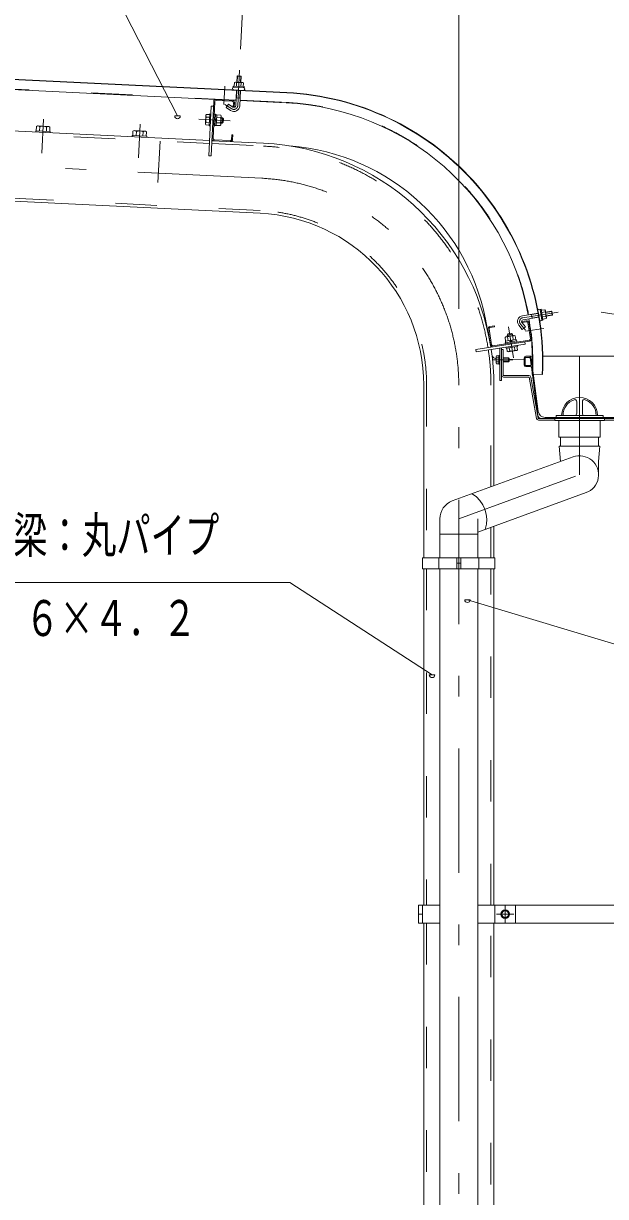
# Model space of a CAD drawing. Units: millimetres, scale not verified. Extents: x -35377 to 35393, y -16800 to 16800.
# Drawn here: x 19124 to 22498, y 6356 to 13151 of the extents above; entities that cross this region are included whole.
import ezdxf
from ezdxf.enums import TextEntityAlignment as Align

# ---------------------------------------------------------------- set-up
doc = ezdxf.new("R2010")
doc.units = ezdxf.units.MM
doc.header["$LTSCALE"] = 60
doc.linetypes.add('USER2', pattern=[10, 4, -6])
doc.linetypes.add('USER3', pattern=[24, 12, -5, 2, -5])
for name, color, linetype, lineweight in [('0-6_2-02BOLD', 7, 'Continuous', 18), ('0-7_2-12HIDDEN', 3, 'USER2', 18), ('0-8_2-22CENTER', 3, 'USER3', 18), ('0-9_2-42THIN', 4, 'Continuous', 18), ('0-A_2-52DIM', 3, 'Continuous', 18)]:
    doc.layers.add(name, color=color, linetype=linetype, lineweight=lineweight)
doc.styles.add('ＭＳ ゴシック', font='')
doc.styles.get('ＭＳ ゴシック').set_extended_font_data('MS Gothic')

msp = doc.modelspace()

# ---------------------------------------------------------------- linework, layer by layer
at = {"layer": '0-6_2-02BOLD'}
for p, q in [((20650.14, 12749.19), (12607.79, 13142.53)), ((12607.89, 13144.53), (20650.23, 12751.19)), ((17183.49, 12860.68), (20355.7, 12705.53)), ((20358.74, 12787.88), (20359.74, 12808.34)), ((20385.69, 12807.07), (20384.68, 12786.61)), ((20354.22, 12675.31), (20358.53, 12763.46)), ((20356.43, 12720.38), (20380.39, 12719.2)), ((20382.51, 12762.29), (20378.19, 12674.14)), ((20211.83, 12384.17), (20227.23, 12698.99)), ((20233.62, 12698.69), (20223.14, 12484.54)), ((20334.61, 12700.15), (20240.33, 12704.76)), ((20325.05, 12646.83), (20298.83, 12663.73)), ((20379.68, 12704.35), (20647.3, 12691.27)), ((20203.35, 12472.69), (17019.95, 12628.38)), ((20202.09, 12577.87), (20182.91, 12578.81)), ((20184.37, 12608.8), (20203.56, 12607.86)), ((20234.39, 12583.31), (20242.77, 12590.91)), ((20243.17, 12598.9), (20234.78, 12591.3)), ((20265.23, 12574.79), (20242.05, 12575.92)), ((20243.51, 12605.9), (20266.7, 12604.77)), ((19219.27, 12553.26), (19218.08, 12528.9)), ((19257.29, 12526.99), (19258.49, 12551.34)), ((19279.64, 12525.89), (19279.25, 12517.9)), ((19777.41, 12501.55), (19778.61, 12525.9)), ((19817.82, 12523.98), (19816.63, 12499.63)), ((19837.42, 12523.02), (19836.24, 12498.67)), ((20233.12, 12557.34), (20226.73, 12557.64)), ((19838.97, 12498.54), (19838.58, 12490.55)), ((20216.13, 12472.07), (20515.77, 12457.4)), ((20229.23, 12477.84), (20323.51, 12473.23)), ((22184.84, 11485), (22188.59, 11461.29)), ((22012.92, 11418.88), (22039.78, 11423.14)), ((22106.74, 11472.62), (22016.55, 11458.34)), ((22020.3, 11434.64), (22110.86, 11448.98)), ((22061.87, 11324.58), (22047.1, 11417.82)), ((22053.42, 11418.82), (22068.19, 11325.58)), ((22068.47, 11466.55), (22072.23, 11442.85)), ((22147.89, 11480.14), (22127.65, 11476.93)), ((22131.71, 11451.28), (22151.95, 11454.48)), ((21831.15, 11288.03), (21816.38, 11381.28)), ((21822.7, 11382.28), (21837.46, 11289.04)), ((21952.03, 11355.79), (21958.91, 11350.8)), ((21995.12, 11402.56), (22014.76, 11378.31)), ((21844.79, 11283.72), (22056.55, 11317.26)), ((21933.59, 11312.37), (21929.96, 11335.3)), ((21941.76, 11305.56), (21948.42, 11314.72)), ((21956.32, 11315.97), (21949.67, 11306.81)), ((21959.61, 11340), (21963.24, 11317.07)), ((22032.68, 11294.04), (22030.69, 11306.68)), ((21865.65, 11214.62), (21879.63, 11214.62)), ((21895.23, 11083.07), (21895.23, 11272.27)), ((21895.23, 11263.07), (21904.43, 11263.07)), ((21904.43, 11263.07), (21904.43, 11114.27)), ((21904.43, 11215.07), (21935.63, 11215.07)), ((21942.86, 11253.89), (21939.85, 11272.86)), ((21969.5, 11277.55), (21972.51, 11258.58)), ((22025.23, 11213.07), (22025.23, 11173.07)), ((22031.23, 11173.07), (22031.23, 11213.07)), ((22073.72, 11223.07), (22035.23, 11223.07)), ((22035.23, 11217.07), (22056.48, 11217.07)), ((22060.44, 11213.6), (22065.78, 11173.6)), ((22107.85, 10903.78), (22066.39, 11214.39)), ((22133.73, 11223.07), (22560.72, 11223.07)), ((21879.63, 11191.52), (21865.65, 11191.52)), ((21939.63, 11204.97), (22026.92, 11205.73)), ((22061.81, 11169.07), (22035.23, 11169.07)), ((22035.23, 11163.07), (22063.68, 11163.07)), ((22067.65, 11159.6), (22104.91, 10880.43)), ((21906.43, 11112.27), (22053.89, 11112.27)), ((22053.89, 11103.07), (21906.43, 11103.07)), ((22055.86, 11101.42), (22097.88, 10863.13)), ((22106.94, 10864.72), (22064.92, 11103.01)), ((22131.36, 11116.89), (22071.43, 11119.82)), ((21444.03, 10055.89), (21444.03, 11055.89)), ((21850.43, 11055.89), (21850.43, 10472.86)), ((22331.23, 10960.27), (22331.23, 10893.07)), ((22363.23, 10893.07), (22363.23, 10960.27)), ((22483.22, 10869.07), (22483.22, 10881.07)), ((22108.91, 10863.07), (22585.55, 10863.07)), ((22203.23, 10853.87), (22108.91, 10853.87)), ((22147.5, 10869.07), (22546.96, 10869.07)), ((22491.23, 10862.27), (22491.23, 10850.27)), ((22585.55, 10853.87), (22491.23, 10853.87)), ((22237.21, 10754.26), (22237.21, 10701.67)), ((22457.23, 10701.67), (22457.23, 10754.26)), ((22237.23, 10613.68), (22229.22, 10701.67)), ((22309.6, 10640.02), (21609.6, 10385.2)), ((21757.21, 10204.86), (22384.86, 10433.29)), ((21537.22, 10281.84), (21537.22, 10055.89)), ((21757.21, 10055.89), (21757.21, 10281.84)), ((21850.43, 10238.79), (21850.43, 10055.89)), ((21757.21, 10192.05), (21537.2, 10192.05)), ((21444.03, 8043.89), (21444.03, 9991.89)), ((21530.81, 10055.89), (21530.81, 9991.89)), ((21537.22, 9991.89), (21537.22, 2826.27)), ((21635.02, 10055.89), (21635.02, 9991.89)), ((21659.42, 10023.89), (21635.02, 10023.89)), ((21659.42, 9991.89), (21659.42, 10055.89)), ((21757.25, 2826.27), (21757.25, 9991.89)), ((21763.6, 9991.89), (21763.6, 10055.89)), ((21850.43, 9991.89), (21850.43, 8043.89)), ((21437.62, 7939.89), (21437.62, 8043.89)), ((21856.82, 8043.89), (21856.82, 7939.89)), ((21976.82, 7939.89), (21976.82, 8043.89)), ((21437.62, 7991.9), (21413.22, 7991.9)), ((21444.03, 2826.27), (21444.03, 7939.89)), ((21850.43, 7939.89), (21850.43, 2826.28))]:
    msp.add_line(p, q, dxfattribs=at)
for points in [[(20360.83, 12810.3), (20362.55, 12845.51), (20386.52, 12844.34), (20384.8, 12809.13)], [(20362.55, 12845.51), (20364.65, 12847.41), (20384.61, 12846.44), (20386.52, 12844.34)], [(13823.77, 12784.69), (13951.66, 12371.56), (20495.91, 12051.5)], [(20397.66, 12785.97), (20398.66, 12806.44), (20395.29, 12808.61), (20350.33, 12810.82), (20346.76, 12808.97), (20345.75, 12788.51)], [(20225.9, 12671.82), (20213.11, 12672.45), (20199.04, 12384.8), (20211.83, 12384.17)], [(20298.83, 12663.73), (20311.83, 12683.9), (20338.05, 12667.01)], [(20347.09, 12693.13), (20345.77, 12665.96), (20339.36, 12666.28), (20340.7, 12693.44)], [(20204.28, 12622.86), (20185.09, 12623.79), (20182.08, 12619.11), (20179.61, 12568.77), (20182.16, 12563.82), (20201.35, 12562.87)], [(20207.55, 12558.58), (20201.15, 12558.9), (20204.47, 12626.83), (20210.87, 12626.51)], [(20233.12, 12557.34), (20236.45, 12625.26), (20230.05, 12625.57)], [(20236.3, 12622.46), (20244.3, 12622.07), (20241.25, 12559.75), (20233.25, 12560.14)], [(20244.24, 12620.9), (20267.43, 12619.76), (20269.97, 12614.81), (20267.51, 12564.47), (20264.49, 12559.78), (20241.31, 12560.92)], [(20269.53, 12605.62), (20277.51, 12605.23), (20275.95, 12573.27), (20267.96, 12573.66)], [(20275.95, 12573.27), (20282.24, 12578.97), (20283.22, 12598.95), (20277.51, 12605.23)], [(19279.64, 12525.89), (19195.75, 12529.99), (19195.35, 12522)], [(19198.48, 12529.86), (19199.68, 12554.21), (19206.09, 12557.52), (19272.02, 12554.3), (19278.1, 12550.38), (19276.9, 12526.02)], [(19757.8, 12502.51), (19759, 12526.86), (19765.42, 12530.17), (19831.34, 12526.95), (19837.42, 12523.02)], [(20330.22, 12479.3), (20331.54, 12506.46), (20337.95, 12506.16), (20336.62, 12478.99)], [(19838.97, 12498.54), (19755.07, 12502.64), (19754.68, 12494.65)], [(22125.62, 11489.77), (22145.86, 11492.97), (22148.37, 11489.84), (22155.43, 11445.41), (22153.98, 11441.65), (22133.75, 11438.44)], [(22153.78, 11455.77), (22188.59, 11461.29), (22190.26, 11463.58), (22187.14, 11483.33), (22184.84, 11485), (22150.02, 11479.49)], [(22038.78, 11429.46), (22011.91, 11425.21), (22012.92, 11418.88)], [(22014.76, 11378.31), (22033.41, 11393.42), (22013.78, 11417.66)], [(21827.01, 11395.92), (21853.88, 11400.17), (21854.88, 11393.85), (21828.02, 11389.6)], [(21952.03, 11355.79), (21932.28, 11352.65), (21927.3, 11345.79)], [(21928.55, 11337.9), (21927.3, 11345.79), (21958.91, 11350.8), (21960.15, 11342.9)], [(22057.55, 11310.94), (21746.23, 11261.63), (21748.23, 11248.99), (22032.69, 11294.04)], [(21978.07, 11319.42), (21974.44, 11342.35), (21969.23, 11344.34), (21919.46, 11336.45), (21915.13, 11332.95), (21918.76, 11310.03)], [(21984.25, 11305.81), (21983.25, 11312.13), (21916.09, 11301.5), (21917.08, 11295.17)], [(21918.85, 11301.93), (21917.61, 11309.83), (21979.23, 11319.6), (21980.49, 11311.69)], [(21987.26, 11286.85), (21988.26, 11280.53), (21921.09, 11269.88), (21920.09, 11276.21)], [(21879.63, 11226.17), (21865.65, 11226.17), (21863.63, 11222.67), (21863.63, 11183.47), (21865.65, 11179.98), (21879.63, 11179.98)], [(21886.03, 11178.07), (21879.63, 11178.07), (21879.63, 11228.07), (21886.03, 11228.07)], [(21886.03, 11270.81), (21886.03, 11083.07), (21895.23, 11083.07)], [(21935.63, 11215.07), (21935.63, 11191.07), (21904.43, 11191.07)], [(21925.02, 11270.51), (21928.03, 11251.54), (21933.23, 11249.54), (21983.01, 11257.42), (21987.33, 11260.93), (21984.33, 11279.91)], [(21935.63, 11191.07), (21939.63, 11195.07), (21939.63, 11211.07), (21935.63, 11215.07)], [(22211.24, 10869.07), (22211.24, 10881.07), (22483.24, 10881.07), (22483.24, 10869.07)], [(22491.23, 10850.27), (22203.23, 10850.27), (22203.23, 10862.27)], [(22467.23, 10850.27), (22467.23, 10754.26), (22227.23, 10754.26), (22227.23, 10850.27)], [(22229.22, 10701.67), (22465.22, 10701.67), (22457.23, 10613.72), (22457.23, 10536.66)], [(21537.22, 8043.89), (21413.22, 8043.89), (21413.22, 7939.89), (21537.22, 7939.89)], [(21757.25, 8043.89), (23281.22, 8043.89), (23281.22, 7939.89), (21757.25, 7939.89)]]:
    msp.add_lwpolyline(points, dxfattribs=at)
for points in [[(20403.36, 12779.28), (20403.67, 12785.67), (20339.75, 12788.81), (20339.44, 12782.42)], [(22134.68, 11432.5), (22128.37, 11431.5), (22118.34, 11494.71), (22124.67, 11495.71)], [(21437.62, 9991.89), (21437.62, 10055.89), (21856.81, 10055.89), (21856.81, 9991.89)], [(21896.33, 7980.35), (21916.32, 7968.8), (21936.33, 7980.35), (21936.33, 8003.43), (21916.32, 8014.99), (21896.33, 8003.43)]]:
    msp.add_lwpolyline(points, close=True, dxfattribs=at)
for radius in [25, 19.6]:
    msp.add_circle((21916.32, 7991.9), radius, dxfattribs=at)
for centre, radius, start, end in [((20343.04, 12774.23), 8, 87.19978, 267.19978), ((20352.79, 12799.19), 11.5, 52.81572, 112.81572), ((20370.7, 12766.78), 42.99, 69.61201, 104.78793), ((20391.71, 12797.28), 11.5, 61.58423, 121.58423), ((20398.98, 12771.49), 8, 267.20061, 87.20059), ((20240.02, 12698.37), 12.8, 87.19728, 177.19728), ((20574.02, 11193.06), 1558, 357.19991, 87.20001), ((20574.02, 11193.06), 1560, 357.19991, 87.2), ((20240.02, 12698.37), 6.4, 87.19728, 177.19728), ((20343.74, 12675.83), 34.5, 237.19998, 357.19998), ((20334.3, 12693.76), 6.4, 357.2092, 87.2012), ((20334.3, 12693.76), 12.8, 357.20143, 87.2012), ((20343.74, 12675.83), 10.5, 237.19998, 357.19998), ((20574.02, 11193.06), 1500, 10.38887, 87.20001), ((20191.24, 12570.89), 11.51, 136.47221, 177.19904), ((20222.63, 12591.9), 41.84, 156.17363, 198.22444), ((20193.43, 12615.87), 11.51, 177.19904, 217.92586), ((20226.95, 12591.68), 41.84, 336.17365, 18.22444), ((20256.16, 12567.71), 11.51, 357.19905, 37.92586), ((20258.35, 12612.7), 11.51, 316.47221, 357.19904), ((19208.91, 12542.23), 15.13, 46.76883, 87.19998), ((19236.37, 12500.86), 55.12, 66.33568, 108.06429), ((19267.73, 12539.35), 15.14, 87.19998, 127.6283), ((19768.24, 12514.87), 15.13, 46.76883, 87.19998), ((19795.7, 12473.5), 55.12, 66.33568, 108.06429), ((19827.05, 12511.99), 15.14, 87.19998, 127.6283), ((20229.54, 12484.22), 12.8, 177.19728, 267.18843), ((20229.54, 12484.22), 6.4, 177.19728, 267.18843), ((20323.83, 12479.61), 12.8, 267.19951, 357.20206), ((20323.83, 12479.61), 6.4, 267.19951, 357.20918), ((20447.23, 11055.89), 1403.2, 8.99988, 87.19992), ((20574.02, 11193.06), 1252, 8.8508, 85.64871), ((20447.23, 11055.89), 996.8, 0, 87.19992), ((22112.37, 11489.72), 6.69, 8.99693, 188.99693), ((22137.5, 11485.07), 11.5, 334.61195, 34.61194), ((22021.94, 11424.26), 34.5, 98.99751, 218.99992), ((22021.94, 11424.26), 10.5, 98.99451, 218.99451), ((22040.78, 11416.82), 12.8, 9.0014, 99.00119), ((22040.78, 11416.82), 6.4, 9.00261, 98.99463), ((20574.02, 11193.06), 1500, 357.19992, 9.47205), ((22121.57, 11434.48), 6.26, 188.99661, 8.99661), ((22109.44, 11460.9), 42.99, 351.41122, 26.58713), ((22143.59, 11446.58), 11.5, 343.38046, 43.38045), ((21829.02, 11383.28), 12.8, 99.00055, 189.0031), ((21829.02, 11383.28), 6.4, 98.99463, 189.0043), ((21843.79, 11290.03), 12.8, 189.01418, 279.00533), ((21843.79, 11290.03), 6.4, 189.01538, 279.00653), ((21923.9, 11325.52), 11.51, 58.27299, 98.9998), ((21950.9, 11299.07), 41.84, 77.97704, 120.02785), ((21968.39, 11332.56), 11.51, 98.9998, 139.72662), ((22055.55, 11323.58), 6.4, 279.00655, 9.00653), ((22055.55, 11323.58), 12.8, 279.00534, 9.00533), ((20447.23, 11055.89), 1403.2, 0, 8.47734), ((21884.08, 11264.49), 60, 223.27379, 250.07101), ((21872.9, 11220.39), 9.27, 180, 218.5314), ((21897.67, 11203.07), 34.04, 160.16864, 199.82909), ((21934.08, 11261.32), 11.51, 278.9998, 319.72662), ((21951.57, 11294.8), 41.84, 257.97704, 300.02785), ((21978.56, 11268.37), 11.51, 238.27298, 278.9998), ((22035.23, 11213.07), 10, 90, 180), ((22035.23, 11213.07), 4, 90, 180), ((22056.48, 11213.07), 10, 7.60199, 90), ((22056.48, 11213.07), 4, 7.60417, 90), ((21872.89, 11185.75), 9.26, 141.45374, 180), ((22035.23, 11173.07), 10, 180, 270), ((22035.23, 11173.07), 4, 180, 270), ((22061.81, 11173.07), 4, 270, 7.60158), ((22063.68, 11159.07), 4, 7.60417, 90), ((21906.43, 11114.27), 11.2, 180, 270), ((21906.43, 11114.27), 2, 180, 270), ((22053.89, 11101.07), 11.2, 10.00008, 90), ((22053.89, 11101.07), 2, 10.00023, 90), ((22347.23, 10881.07), 104, 0, 180), ((22347.23, 10881.07), 96, 109.47116, 180), ((22319.24, 10960.27), 12, 0, 109.47487), ((22375.23, 10960.27), 12, 70.5251, 180), ((22347.23, 10881.07), 96, 0, 70.52881), ((22124.74, 10883.07), 20, 187.60312, 270), ((22147.5, 10909.07), 40, 187.60284, 270), ((22319.24, 10893.07), 12, 270, 0), ((22375.23, 10893.07), 12, 180, 270), ((22108.91, 10865.07), 11.2, 189.99995, 270), ((22108.91, 10865.07), 2, 190.00023, 270), ((22347.23, 10536.66), 110, 289.99896, 110.0006), ((21632.02, 10276.33), 177.08, 341.60916, 58.39586), ((21647.23, 10281.84), 110, 110.00227, 180)]:
    msp.add_arc(centre, radius, start, end, dxfattribs=at)
at = {"layer": '0-7_2-12HIDDEN'}
for p, q in [((20355.8, 12707.52), (17183.59, 12862.67)), ((20379.78, 12706.35), (20647.39, 12693.26)), ((17019.13, 12611.61), (20202.53, 12455.91)), ((19915.67, 12469.94), (19897.45, 12097.59)), ((20215.3, 12455.28), (20514.95, 12440.63)), ((20496.74, 12068.27), (13946.37, 12388.64)), ((21460.83, 11055.89), (21460.83, 10055.89)), ((21833.62, 10466.74), (21833.62, 11055.89)), ((21833.62, 10055.89), (21833.62, 10232.67)), ((21460.83, 9991.89), (21460.83, 8043.89)), ((21833.62, 8043.89), (21833.62, 9991.89)), ((21460.83, 7939.89), (21460.83, 2826.27)), ((21833.62, 2826.28), (21833.62, 7939.89))]:
    msp.add_line(p, q, dxfattribs=at)
for centre, radius, start, end in [((20574.02, 11193.06), 1502, 10.38693, 87.2), ((20447.23, 11055.89), 1386.4, 8.99983, 87.19992), ((20447.23, 11055.89), 1013.6, 0, 87.19992), ((20574.02, 11193.06), 1502, 357.19991, 9.47142), ((20447.23, 11055.89), 1386.4, 0, 8.47098)]:
    msp.add_arc(centre, radius, start, end, dxfattribs=at)
at = {"layer": '0-8_2-22CENTER'}
for p, q in [((20376.33, 12881.52), (20366.2, 12674.73)), ((20291.69, 12788.75), (20286.48, 12682.48)), ((20292.05, 12682.37), (20331.55, 12656.92)), ((20505.85, 12254.46), (13813.84, 12581.75)), ((19241.01, 12595.87), (19231.43, 12400.09)), ((20322.67, 12586.99), (20140.89, 12595.9)), ((19790.76, 12372.74), (19800.34, 12568.51)), ((22222.9, 11478.88), (22018.42, 11446.48)), ((22676.03, 11446.48), (22471.55, 11478.88)), ((21964.38, 11213.97), (21935.9, 11393.72)), ((22004.45, 11410.11), (22034.03, 11373.58)), ((22034.73, 11368.07), (22139.82, 11384.71)), ((21843.63, 11203.07), (21959.63, 11203.07)), ((21647.23, -1848.11), (21647.23, 11055.89)), ((21916.32, 7941.89), (21916.32, 8041.88)), ((21866.31, 7991.9), (21966.33, 7991.9))]:
    msp.add_line(p, q, dxfattribs=at)
msp.add_lwpolyline([(21647.23, 10281.84), (22347.23, 10536.65), (22347.23, 11223.07)], dxfattribs=at)
for centre, radius, start, end in [((20343.74, 12675.83), 22.5, 237.19998, 357.19998), ((20447.23, 11055.89), 1200, 0, 87.19992), ((22021.94, 11424.26), 22.5, 99.0022, 219.0022)]:
    msp.add_arc(centre, radius, start, end, dxfattribs=at)
at = {"layer": '0-9_2-42THIN'}
for p, q in [((20362.83, 12810.21), (20364.65, 12847.41)), ((20384.62, 12846.44), (20382.8, 12809.22)), ((20356.06, 12712.91), (20358.43, 12720.27)), ((20358.43, 12720.27), (20360.54, 12763.36)), ((20268.16, 12577.66), (20280.14, 12577.07)), ((20281.32, 12601.04), (20269.32, 12601.63)), ((22187.13, 11483.33), (22150.33, 11477.5)), ((22153.47, 11457.75), (22190.26, 11463.58)), ((21930.62, 11350.37), (21932.5, 11338.53)), ((21956.2, 11342.27), (21954.33, 11354.12)), ((21938.83, 11211.87), (21904.43, 11211.87)), ((21904.43, 11194.27), (21938.83, 11194.27))]:
    msp.add_line(p, q, dxfattribs=at)
for points in [[(20380.5, 12762.38), (20378.4, 12719.3), (20380.03, 12711.74)], [(22107.1, 11470.66), (22068.79, 11464.59), (22061.09, 11465.39)], [(22064.86, 11441.68), (22071.91, 11444.83), (22110.54, 11450.95)]]:
    msp.add_lwpolyline(points, dxfattribs=at)
at = {"layer": '0-A_2-52DIM'}
for p, q in [((21647.23, 11498.29), (21647.23, 14371.94)), ((20409.54, 13560.71), (20382.19, 13001.37)), ((20033.31, 12615.37), (20001.31, 12615.37)), ((21713.28, 9812.72), (21681.28, 9812.72)), ((21508.47, 9377.56), (21476.47, 9377.56))]:
    msp.add_line(p, q, dxfattribs=at)
for points in [[(20017.31, 12615.37), (18427.24, 15711.89), (15467.24, 15711.89)], [(21492.47, 9377.56), (20667.22, 9911.89), (18187.22, 9911.89)], [(27227.25, 9111.88), (24027.25, 9111.88), (21697.28, 9812.72)]]:
    msp.add_lwpolyline(points, dxfattribs=at)
for centre in [(20017.31, 12615.37), (21697.28, 9812.72), (21492.47, 9377.56)]:
    msp.add_arc(centre, 16, 180, 0, dxfattribs=at)

# ---------------------------------------------------------------- texts
at = {"layer": '0-A_2-52DIM', "color": 7, "style": 'ＭＳ ゴシック', "width": 0.7}
for s, p in [('柱・梁：丸パイプ', (18667.22, 10020.32)), ('φ１０１．６×４．２', (18187.22, 9540.31))]:
    msp.add_text(s, height=208.4, dxfattribs=at).set_placement(p, align=Align.BOTTOM_LEFT)

doc.saveas('drawing.dxf')
